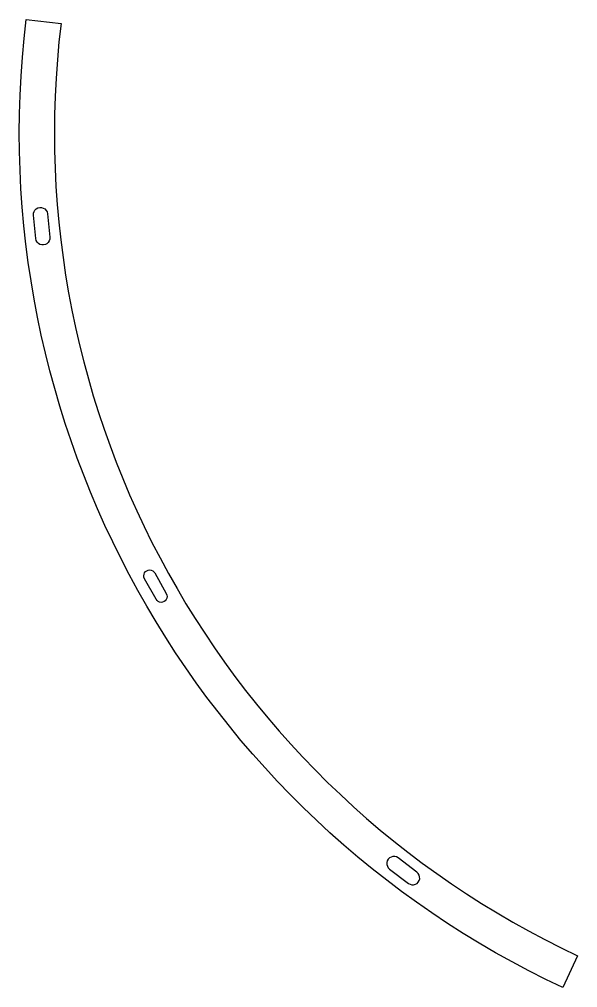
# Model space of a CAD drawing. Header units: inches. Extents: x 2785 to 3024, y 379 to 792.
import ezdxf

# ---------------------------------------------------------------- set-up
doc = ezdxf.new("R2010")
doc.units = ezdxf.units.IN
doc.header["$MEASUREMENT"] = 0

msp = doc.modelspace()

# ---------------------------------------------------------------- linework, layer by layer
at = {"color": 0}
for p, q in [((2788.21, 792.3), (2803.12, 790.5)), ((3023.96, 392.24), (3017.65, 378.62))]:
    msp.add_line(p, q, dxfattribs=at)
for points in [[(3017.65, 378.62, -0.323803), (2788.21, 792.3, -1.030345)], [(2803.12, 790.55, 0.323974), (3023.96, 392.24, 0.062221)], [(2843.21, 555.78), (2848.13, 546.97, -1.007708), (2843.76, 544.53), (2838.84, 553.34, -1.008627), (2843.21, 555.78, -27.5023)]]:
    msp.add_lwpolyline(points, format="xyb", dxfattribs=at)
for points in [[(2797.31, 709.25), (2798.34, 699.22, -1.00707), (2792.37, 698.61), (2791.34, 708.64, -1.007949)], [(2955.25, 427.94), (2947.21, 434.04, 1.008051), (2943.59, 429.25), (2951.62, 423.16, 1.008066)]]:
    msp.add_lwpolyline(points, format="xyb", close=True, dxfattribs=at)

doc.saveas('drawing.dxf')
